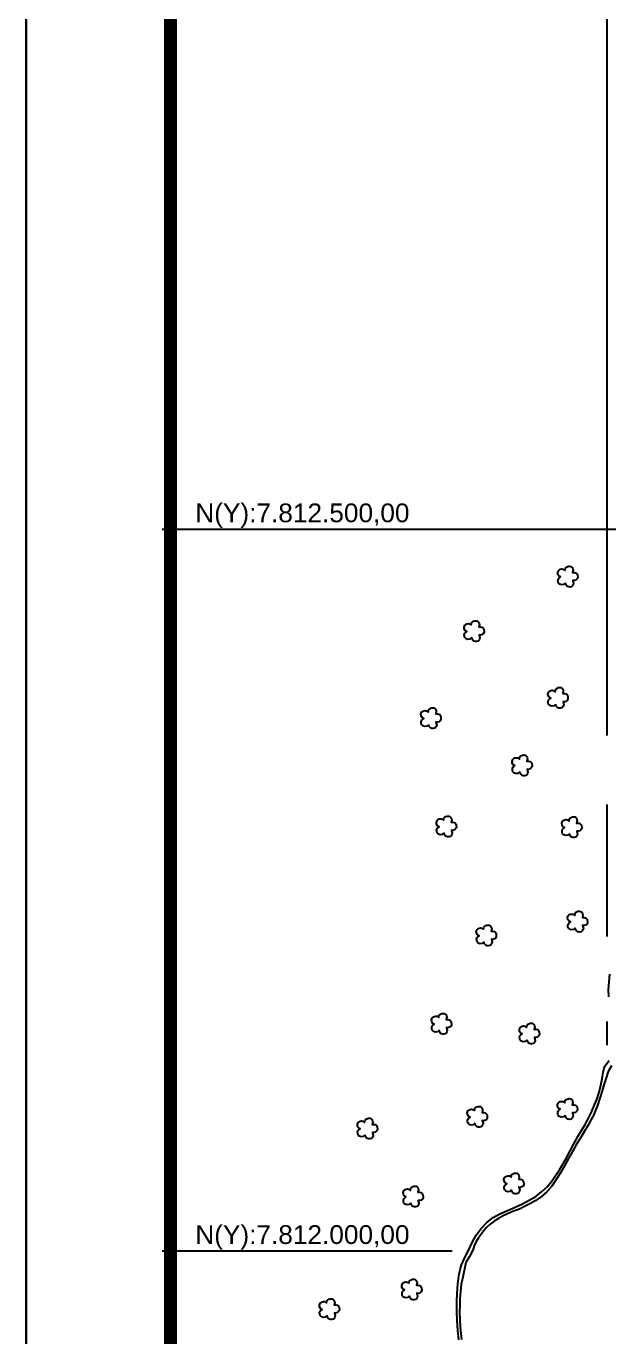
# Model space of a CAD drawing. Header units: inches. Extents: x 722598 to 724698, y 7810443 to 7813413.
# Drawn here: x 722598 to 723001, y 7811940 to 7812848 of the extents above; entities that cross this region are included whole.
import ezdxf
from ezdxf.enums import TextEntityAlignment as Align

# ---------------------------------------------------------------- set-up
doc = ezdxf.new("R2010")
doc.units = ezdxf.units.IN
doc.header["$MEASUREMENT"] = 0
doc.linetypes.add('CONTINUO', pattern=[0])
doc.linetypes.add('LIN0', pattern=[0])
for name, color, linetype in [('0114000624', 1, 'Continuous'), ('0114000624022', 5, 'Continuous'), ('MALHA', 8, 'Continuous'), ('MARGEM', 5, 'Continuous'), ('MATO', 3, 'Continuous')]:
    doc.layers.add(name, color=color, linetype=linetype)
doc.styles.get("Standard").update_dxf_attribs({"font": 'arial.ttf'})

msp = doc.modelspace()

# ---------------------------------------------------------------- linework, layer by layer
at = {"layer": '0114000624'}
for points in [[(723001.5, 7812175.84), (723001.3, 7812181.06), (723002.11, 7812191.6)], [(722897.68, 7811938.18), (722897.01, 7811944.81), (722896.42, 7811951.61), (722896.2, 7811958.2), (722896.18, 7811964.4), (722896.48, 7811970.64), (722896.86, 7811976.83), (722897.6, 7811982.62), (722898.44, 7811986.96), (722899.47, 7811990.21), (722900.64, 7811992.87), (722902.41, 7811996.59), (722904.77, 7812001.13), (722906.94, 7812005.76), (722909.56, 7812010.67), (722913.11, 7812015.5), (722917.09, 7812019.62), (722921.41, 7812022.99), (722926, 7812025.6), (722931.31, 7812027.97), (722936.67, 7812030.28), (722941.66, 7812032.54), (722946.36, 7812034.94), (722950.9, 7812037.66), (722954.94, 7812040.75), (722958.69, 7812044.2), (722961.83, 7812047.96), (722964.63, 7812052.03), (722967.27, 7812056.12), (722972.13, 7812064.46), (722977.3, 7812074.08), (722980.08, 7812079.03), (722985.17, 7812087.43), (722987.23, 7812091.33), (722989.16, 7812095.48), (722991.14, 7812100.03), (722993.13, 7812104.84), (722994.74, 7812109.8), (722995.97, 7812114.62), (722996.86, 7812119.14), (722997.57, 7812123.59), (722998.83, 7812127.92), (723001.64, 7812131.7)]]:
    msp.add_lwpolyline(points, dxfattribs=at)
at = {"layer": '0114000624022', "color": 5}
msp.add_lwpolyline([(723003.24, 7812128.05), (723001.15, 7812124.28), (722999.57, 7812119.88), (722998.27, 7812115.52), (722996.93, 7812110.75), (722995.22, 7812105.69), (722993.54, 7812100.68), (722992.1, 7812096.62), (722990.7, 7812093.25), (722989.08, 7812090.34), (722987.14, 7812086.91), (722984.72, 7812082.85), (722982, 7812078.38), (722979.18, 7812073.76), (722976.25, 7812068.78), (722973.58, 7812063.8), (722970.86, 7812058.91), (722967.96, 7812054.07), (722964.99, 7812049.24), (722961.91, 7812044.76), (722958.49, 7812040.81), (722954.88, 7812037.6), (722950.97, 7812034.88), (722946.83, 7812032.6), (722943.07, 7812030.69), (722939.53, 7812028.9), (722935.57, 7812027.32), (722931.78, 7812025.75), (722928.38, 7812024.1), (722925.13, 7812022.39), (722922.09, 7812020.49), (722919.22, 7812018.31), (722916.78, 7812016.02), (722914.65, 7812013.59), (722912.63, 7812010.81), (722910.99, 7812008.49), (722909.45, 7812006.02), (722908.3, 7812003.42), (722907.49, 7812001.05), (722906.43, 7811998.53), (722904.91, 7811995.94), (722902.54, 7811991.77), (722900.39, 7811981.66), (722899.29, 7811976.76), (722898.75, 7811971.74), (722898.37, 7811966.91), (722898.19, 7811962.25), (722898.07, 7811957.37), (722898.27, 7811952.25), (722898.53, 7811947.15), (722898.98, 7811942.54), (722899.39, 7811938.59)], dxfattribs=at)
at = {"layer": 'MALHA', "color": 8}
for points in [[(723000, 7812916.28), (723000, 7812356.96)], [(722692.02, 7812500), (723120.96, 7812500)], [(723000, 7812309.1), (723000, 7812217.72)], [(723000, 7812158.71), (723000, 7812142.47)], [(722692.02, 7812000), (722892.96, 7812000)]]:
    msp.add_lwpolyline(points, dxfattribs=at)
at = {"layer": 'MARGEM', "color": 174, "linetype": 'LIN0'}
msp.add_line((722597.93, 7810442.84), (722597.93, 7813412.84), dxfattribs=at)
at = {"layer": 'MARGEM', "color": 174, "linetype": 'LIN0', "flags": 128}
msp.add_lwpolyline([(724697.93, 7810442.84), (724697.93, 7813412.84), (722597.93, 7813412.84), (722597.93, 7810442.84)], close=True, dxfattribs=at)
at = {"layer": 'MARGEM', "color": 174, "linetype": 'LIN0', "const_width": 9.09, "flags": 128}
msp.add_lwpolyline([(724597.93, 7810777.24), (724597.93, 7813312.84), (722697.93, 7813312.84), (722697.93, 7810777.24)], close=True, dxfattribs=at)
at = {"layer": 'MATO', "linetype": 'CONTINUO'}
for points in [[(722971.45, 7812462.52, 0), (722970.2, 7812461.48, 0), (722968.62, 7812461.29, 0), (722967.49, 7812461.73, 0), (722966.69, 7812462.52, 0), (722966.36, 7812463.42, 0), (722966.27, 7812464.75, 0), (722966.7, 7812465.59, 0), (722967.16, 7812466.21, 0), (722968.07, 7812466.83, 0), (722967.49, 7812467.02, 0), (722966.92, 7812467.49, 0), (722966.24, 7812468.55, 0), (722966.12, 7812469.81, 0), (722966.61, 7812471.13, 0), (722967.12, 7812471.6, 0), (722968.05, 7812472.17, 0), (722969.02, 7812472.3, 0), (722969.8, 7812472.18, 0), (722970.42, 7812471.9, 0), (722971.1, 7812471.3, 0), (722971.3, 7812472.45, 0), (722971.47, 7812472.91, 0), (722971.98, 7812473.55, 0), (722972.73, 7812473.83, 0), (722973.47, 7812474.15, 0), (722974.29, 7812474.23, 0), (722975.07, 7812474.12, 0), (722975.71, 7812473.78, 0), (722976.18, 7812473.27, 0), (722976.59, 7812472.46, 0), (722976.75, 7812471.55, 0), (722976.38, 7812469.94, 0), (722977.51, 7812469.95, 0), (722978.45, 7812469.73, 0), (722979.33, 7812469.03, 0), (722979.82, 7812468.47, 0), (722979.95, 7812466.25, 0), (722979.4, 7812465.25, 0), (722978.68, 7812464.59, 0), (722977.54, 7812464.28, 0), (722976.54, 7812464.37, 0), (722977.07, 7812462.29, 0), (722976.83, 7812461.41, 0), (722976.23, 7812460.56, 0), (722975.57, 7812460.04, 0), (722974.63, 7812459.81, 0), (722973.7, 7812459.86, 0), (722973, 7812460.06, 0), (722972.2, 7812460.85, 0), (722971.65, 7812461.56, 0), (722971.49, 7812462.63, 0)], [(722906.58, 7812424.75, 0), (722905.33, 7812423.71, 0), (722903.75, 7812423.52, 0), (722902.62, 7812423.96, 0), (722901.82, 7812424.75, 0), (722901.49, 7812425.65, 0), (722901.4, 7812426.98, 0), (722901.83, 7812427.82, 0), (722902.28, 7812428.44, 0), (722903.2, 7812429.06, 0), (722902.62, 7812429.25, 0), (722902.04, 7812429.72, 0), (722901.37, 7812430.78, 0), (722901.25, 7812432.04, 0), (722901.74, 7812433.36, 0), (722902.25, 7812433.83, 0), (722903.18, 7812434.4, 0), (722904.15, 7812434.53, 0), (722904.93, 7812434.41, 0), (722905.55, 7812434.13, 0), (722906.23, 7812433.52, 0), (722906.43, 7812434.68, 0), (722906.6, 7812435.14, 0), (722907.11, 7812435.78, 0), (722907.86, 7812436.06, 0), (722908.59, 7812436.38, 0), (722909.42, 7812436.46, 0), (722910.2, 7812436.35, 0), (722910.83, 7812436.01, 0), (722911.31, 7812435.5, 0), (722911.72, 7812434.69, 0), (722911.88, 7812433.78, 0), (722911.5, 7812432.16, 0), (722912.64, 7812432.18, 0), (722913.57, 7812431.96, 0), (722914.46, 7812431.26, 0), (722914.94, 7812430.7, 0), (722915.08, 7812428.47, 0), (722914.53, 7812427.48, 0), (722913.81, 7812426.82, 0), (722912.67, 7812426.51, 0), (722911.67, 7812426.6, 0), (722912.2, 7812424.52, 0), (722911.96, 7812423.64, 0), (722911.36, 7812422.79, 0), (722910.7, 7812422.27, 0), (722909.76, 7812422.03, 0), (722908.82, 7812422.09, 0), (722908.13, 7812422.29, 0), (722907.33, 7812423.08, 0), (722906.78, 7812423.78, 0), (722906.61, 7812424.86, 0)], [(722964.68, 7812378.53, 0), (722963.43, 7812377.48, 0), (722961.85, 7812377.3, 0), (722960.72, 7812377.74, 0), (722959.92, 7812378.52, 0), (722959.59, 7812379.42, 0), (722959.5, 7812380.76, 0), (722959.93, 7812381.6, 0), (722960.39, 7812382.22, 0), (722961.3, 7812382.84, 0), (722960.72, 7812383.02, 0), (722960.15, 7812383.49, 0), (722959.47, 7812384.55, 0), (722959.35, 7812385.81, 0), (722959.84, 7812387.13, 0), (722960.35, 7812387.6, 0), (722961.28, 7812388.17, 0), (722962.25, 7812388.3, 0), (722963.04, 7812388.19, 0), (722963.65, 7812387.9, 0), (722964.33, 7812387.3, 0), (722964.53, 7812388.45, 0), (722964.7, 7812388.91, 0), (722965.21, 7812389.55, 0), (722965.96, 7812389.83, 0), (722966.7, 7812390.16, 0), (722967.52, 7812390.23, 0), (722968.3, 7812390.12, 0), (722968.94, 7812389.78, 0), (722969.41, 7812389.27, 0), (722969.82, 7812388.46, 0), (722969.98, 7812387.55, 0), (722969.61, 7812385.94, 0), (722970.74, 7812385.96, 0), (722971.68, 7812385.73, 0), (722972.56, 7812385.03, 0), (722973.05, 7812384.47, 0), (722973.18, 7812382.25, 0), (722972.63, 7812381.25, 0), (722971.91, 7812380.59, 0), (722970.77, 7812380.28, 0), (722969.77, 7812380.37, 0), (722970.3, 7812378.3, 0), (722970.06, 7812377.41, 0), (722969.46, 7812376.57, 0), (722968.8, 7812376.04, 0), (722967.86, 7812375.81, 0), (722966.93, 7812375.86, 0), (722966.23, 7812376.06, 0), (722965.43, 7812376.85, 0), (722964.88, 7812377.56, 0), (722964.72, 7812378.63, 0)], [(722876.68, 7812364.43, 0), (722875.43, 7812363.39, 0), (722873.85, 7812363.2, 0), (722872.72, 7812363.64, 0), (722871.92, 7812364.43, 0), (722871.59, 7812365.33, 0), (722871.5, 7812366.66, 0), (722871.93, 7812367.5, 0), (722872.39, 7812368.12, 0), (722873.3, 7812368.74, 0), (722872.72, 7812368.93, 0), (722872.15, 7812369.4, 0), (722871.47, 7812370.46, 0), (722871.35, 7812371.72, 0), (722871.84, 7812373.04, 0), (722872.35, 7812373.51, 0), (722873.28, 7812374.08, 0), (722874.25, 7812374.21, 0), (722875.03, 7812374.09, 0), (722875.65, 7812373.81, 0), (722876.33, 7812373.21, 0), (722876.53, 7812374.36, 0), (722876.7, 7812374.82, 0), (722877.21, 7812375.46, 0), (722877.96, 7812375.74, 0), (722878.7, 7812376.06, 0), (722879.52, 7812376.14, 0), (722880.3, 7812376.03, 0), (722880.94, 7812375.69, 0), (722881.41, 7812375.18, 0), (722881.82, 7812374.37, 0), (722881.98, 7812373.46, 0), (722881.61, 7812371.85, 0), (722882.74, 7812371.86, 0), (722883.68, 7812371.64, 0), (722884.56, 7812370.94, 0), (722885.05, 7812370.38, 0), (722885.18, 7812368.15, 0), (722884.63, 7812367.16, 0), (722883.91, 7812366.5, 0), (722882.77, 7812366.19, 0), (722881.77, 7812366.28, 0), (722882.3, 7812364.2, 0), (722882.06, 7812363.32, 0), (722881.46, 7812362.47, 0), (722880.8, 7812361.95, 0), (722879.86, 7812361.72, 0), (722878.93, 7812361.77, 0), (722878.23, 7812361.97, 0), (722877.43, 7812362.76, 0), (722876.88, 7812363.47, 0), (722876.72, 7812364.54, 0)], [(722939.86, 7812331.74, 0), (722938.61, 7812330.69, 0), (722937.03, 7812330.51, 0), (722935.9, 7812330.95, 0), (722935.1, 7812331.73, 0), (722934.77, 7812332.63, 0), (722934.68, 7812333.97, 0), (722935.11, 7812334.81, 0), (722935.57, 7812335.43, 0), (722936.48, 7812336.05, 0), (722935.9, 7812336.23, 0), (722935.33, 7812336.7, 0), (722934.65, 7812337.76, 0), (722934.53, 7812339.02, 0), (722935.02, 7812340.34, 0), (722935.53, 7812340.81, 0), (722936.46, 7812341.38, 0), (722937.43, 7812341.51, 0), (722938.21, 7812341.4, 0), (722938.83, 7812341.11, 0), (722939.51, 7812340.51, 0), (722939.71, 7812341.66, 0), (722939.88, 7812342.12, 0), (722940.39, 7812342.76, 0), (722941.14, 7812343.04, 0), (722941.88, 7812343.37, 0), (722942.7, 7812343.44, 0), (722943.48, 7812343.33, 0), (722944.12, 7812342.99, 0), (722944.59, 7812342.48, 0), (722945, 7812341.67, 0), (722945.16, 7812340.76, 0), (722944.79, 7812339.15, 0), (722945.92, 7812339.17, 0), (722946.86, 7812338.94, 0), (722947.74, 7812338.24, 0), (722948.23, 7812337.68, 0), (722948.36, 7812335.46, 0), (722947.81, 7812334.46, 0), (722947.09, 7812333.8, 0), (722945.95, 7812333.49, 0), (722944.95, 7812333.58, 0), (722945.48, 7812331.51, 0), (722945.24, 7812330.62, 0), (722944.64, 7812329.78, 0), (722943.98, 7812329.25, 0), (722943.04, 7812329.02, 0), (722942.11, 7812329.07, 0), (722941.41, 7812329.27, 0), (722940.61, 7812330.06, 0), (722940.06, 7812330.77, 0), (722939.9, 7812331.84, 0)], [(722887.4, 7812289.46, 0), (722886.15, 7812288.41, 0), (722884.57, 7812288.23, 0), (722883.44, 7812288.67, 0), (722882.64, 7812289.45, 0), (722882.31, 7812290.35, 0), (722882.22, 7812291.68, 0), (722882.65, 7812292.53, 0), (722883.1, 7812293.15, 0), (722884.02, 7812293.76, 0), (722883.44, 7812293.95, 0), (722882.86, 7812294.42, 0), (722882.19, 7812295.48, 0), (722882.07, 7812296.74, 0), (722882.56, 7812298.06, 0), (722883.07, 7812298.53, 0), (722884, 7812299.1, 0), (722884.97, 7812299.23, 0), (722885.75, 7812299.12, 0), (722886.37, 7812298.83, 0), (722887.05, 7812298.23, 0), (722887.25, 7812299.38, 0), (722887.42, 7812299.84, 0), (722887.93, 7812300.48, 0), (722888.68, 7812300.76, 0), (722889.41, 7812301.08, 0), (722890.24, 7812301.16, 0), (722891.02, 7812301.05, 0), (722891.66, 7812300.71, 0), (722892.13, 7812300.2, 0), (722892.54, 7812299.39, 0), (722892.7, 7812298.48, 0), (722892.33, 7812296.87, 0), (722893.46, 7812296.89, 0), (722894.39, 7812296.66, 0), (722895.28, 7812295.96, 0), (722895.77, 7812295.4, 0), (722895.9, 7812293.18, 0), (722895.35, 7812292.18, 0), (722894.63, 7812291.52, 0), (722893.49, 7812291.21, 0), (722892.49, 7812291.3, 0), (722893.02, 7812289.23, 0), (722892.78, 7812288.34, 0), (722892.18, 7812287.5, 0), (722891.52, 7812286.97, 0), (722890.58, 7812286.74, 0), (722889.65, 7812286.79, 0), (722888.95, 7812286.99, 0), (722888.15, 7812287.78, 0), (722887.6, 7812288.49, 0), (722887.43, 7812289.56, 0)], [(722974.27, 7812288.89, 0), (722973.02, 7812287.85, 0), (722971.44, 7812287.66, 0), (722970.31, 7812288.1, 0), (722969.51, 7812288.89, 0), (722969.18, 7812289.79, 0), (722969.09, 7812291.12, 0), (722969.52, 7812291.96, 0), (722969.98, 7812292.58, 0), (722970.89, 7812293.2, 0), (722970.31, 7812293.39, 0), (722969.74, 7812293.86, 0), (722969.06, 7812294.92, 0), (722968.94, 7812296.18, 0), (722969.43, 7812297.5, 0), (722969.94, 7812297.97, 0), (722970.87, 7812298.53, 0), (722971.84, 7812298.67, 0), (722972.63, 7812298.55, 0), (722973.24, 7812298.27, 0), (722973.92, 7812297.66, 0), (722974.12, 7812298.82, 0), (722974.29, 7812299.28, 0), (722974.8, 7812299.92, 0), (722975.55, 7812300.2, 0), (722976.29, 7812300.52, 0), (722977.11, 7812300.6, 0), (722977.89, 7812300.49, 0), (722978.53, 7812300.15, 0), (722979, 7812299.64, 0), (722979.41, 7812298.83, 0), (722979.57, 7812297.92, 0), (722979.2, 7812296.3, 0), (722980.33, 7812296.32, 0), (722981.27, 7812296.1, 0), (722982.15, 7812295.4, 0), (722982.64, 7812294.84, 0), (722982.77, 7812292.61, 0), (722982.22, 7812291.62, 0), (722981.5, 7812290.96, 0), (722980.36, 7812290.65, 0), (722979.36, 7812290.74, 0), (722979.89, 7812288.66, 0), (722979.65, 7812287.78, 0), (722979.05, 7812286.93, 0), (722978.39, 7812286.41, 0), (722977.45, 7812286.17, 0), (722976.52, 7812286.23, 0), (722975.82, 7812286.43, 0), (722975.02, 7812287.22, 0), (722974.47, 7812287.92, 0), (722974.31, 7812289, 0)], [(722978.22, 7812223.5, 0), (722976.97, 7812222.45, 0), (722975.39, 7812222.27, 0), (722974.26, 7812222.71, 0), (722973.46, 7812223.5, 0), (722973.13, 7812224.4, 0), (722973.04, 7812225.73, 0), (722973.47, 7812226.57, 0), (722973.93, 7812227.19, 0), (722974.84, 7812227.81, 0), (722974.26, 7812227.99, 0), (722973.69, 7812228.46, 0), (722973.01, 7812229.52, 0), (722972.89, 7812230.79, 0), (722973.38, 7812232.1, 0), (722973.89, 7812232.57, 0), (722974.82, 7812233.14, 0), (722975.79, 7812233.27, 0), (722976.57, 7812233.16, 0), (722977.19, 7812232.88, 0), (722977.87, 7812232.27, 0), (722978.07, 7812233.42, 0), (722978.24, 7812233.89, 0), (722978.75, 7812234.53, 0), (722979.5, 7812234.8, 0), (722980.23, 7812235.13, 0), (722981.06, 7812235.2, 0), (722981.84, 7812235.09, 0), (722982.48, 7812234.76, 0), (722982.95, 7812234.25, 0), (722983.36, 7812233.43, 0), (722983.52, 7812232.53, 0), (722983.15, 7812230.91, 0), (722984.28, 7812230.93, 0), (722985.21, 7812230.7, 0), (722986.1, 7812230, 0), (722986.59, 7812229.44, 0), (722986.72, 7812227.22, 0), (722986.17, 7812226.23, 0), (722985.45, 7812225.56, 0), (722984.31, 7812225.26, 0), (722983.31, 7812225.35, 0), (722983.84, 7812223.27, 0), (722983.6, 7812222.38, 0), (722983, 7812221.54, 0), (722982.34, 7812221.01, 0), (722981.4, 7812220.78, 0), (722980.47, 7812220.84, 0), (722979.77, 7812221.04, 0), (722978.97, 7812221.82, 0), (722978.42, 7812222.53, 0), (722978.26, 7812223.61, 0)], [(722915.04, 7812213.92, 0), (722913.79, 7812212.87, 0), (722912.21, 7812212.69, 0), (722911.08, 7812213.13, 0), (722910.28, 7812213.91, 0), (722909.95, 7812214.81, 0), (722909.86, 7812216.14, 0), (722910.29, 7812216.98, 0), (722910.75, 7812217.61, 0), (722911.66, 7812218.22, 0), (722911.08, 7812218.41, 0), (722910.51, 7812218.88, 0), (722909.83, 7812219.94, 0), (722909.71, 7812221.2, 0), (722910.2, 7812222.52, 0), (722910.71, 7812222.99, 0), (722911.64, 7812223.56, 0), (722912.61, 7812223.69, 0), (722913.39, 7812223.58, 0), (722914.01, 7812223.29, 0), (722914.69, 7812222.69, 0), (722914.89, 7812223.84, 0), (722915.06, 7812224.3, 0), (722915.57, 7812224.94, 0), (722916.32, 7812225.22, 0), (722917.05, 7812225.54, 0), (722917.88, 7812225.62, 0), (722918.66, 7812225.51, 0), (722919.3, 7812225.17, 0), (722919.77, 7812224.66, 0), (722920.18, 7812223.85, 0), (722920.34, 7812222.94, 0), (722919.97, 7812221.33, 0), (722921.1, 7812221.34, 0), (722922.03, 7812221.12, 0), (722922.92, 7812220.42, 0), (722923.41, 7812219.86, 0), (722923.54, 7812217.64, 0), (722922.99, 7812216.64, 0), (722922.27, 7812215.98, 0), (722921.13, 7812215.67, 0), (722920.13, 7812215.76, 0), (722920.66, 7812213.68, 0), (722920.42, 7812212.8, 0), (722919.82, 7812211.95, 0), (722919.16, 7812211.43, 0), (722918.22, 7812211.2, 0), (722917.29, 7812211.25, 0), (722916.59, 7812211.45, 0), (722915.79, 7812212.24, 0), (722915.24, 7812212.95, 0), (722915.08, 7812214.02, 0)], [(722883.98, 7812152.72, 0), (722882.74, 7812151.68, 0), (722881.15, 7812151.5, 0), (722880.02, 7812151.93, 0), (722879.22, 7812152.72, 0), (722878.89, 7812153.62, 0), (722878.8, 7812154.95, 0), (722879.24, 7812155.79, 0), (722879.69, 7812156.41, 0), (722880.6, 7812157.03, 0), (722880.02, 7812157.22, 0), (722879.45, 7812157.69, 0), (722878.78, 7812158.75, 0), (722878.66, 7812160.01, 0), (722879.14, 7812161.33, 0), (722879.65, 7812161.8, 0), (722880.58, 7812162.37, 0), (722881.56, 7812162.5, 0), (722882.34, 7812162.39, 0), (722882.96, 7812162.1, 0), (722883.63, 7812161.5, 0), (722883.84, 7812162.65, 0), (722884.01, 7812163.11, 0), (722884.51, 7812163.75, 0), (722885.27, 7812164.03, 0), (722886, 7812164.35, 0), (722886.83, 7812164.43, 0), (722887.61, 7812164.32, 0), (722888.24, 7812163.98, 0), (722888.71, 7812163.47, 0), (722889.13, 7812162.66, 0), (722889.29, 7812161.75, 0), (722888.91, 7812160.14, 0), (722890.04, 7812160.15, 0), (722890.98, 7812159.93, 0), (722891.86, 7812159.23, 0), (722892.35, 7812158.67, 0), (722892.48, 7812156.45, 0), (722891.94, 7812155.45, 0), (722891.21, 7812154.79, 0), (722890.07, 7812154.48, 0), (722889.07, 7812154.57, 0), (722889.61, 7812152.49, 0), (722889.36, 7812151.61, 0), (722888.76, 7812150.76, 0), (722888.1, 7812150.24, 0), (722887.16, 7812150.01, 0), (722886.23, 7812150.06, 0), (722885.53, 7812150.26, 0), (722884.73, 7812151.05, 0), (722884.19, 7812151.76, 0), (722884.02, 7812152.83, 0)], [(722944.91, 7812145.96, 0), (722943.66, 7812144.91, 0), (722942.08, 7812144.73, 0), (722940.95, 7812145.17, 0), (722940.15, 7812145.96, 0), (722939.82, 7812146.86, 0), (722939.73, 7812148.19, 0), (722940.16, 7812149.03, 0), (722940.61, 7812149.65, 0), (722941.53, 7812150.27, 0), (722940.95, 7812150.45, 0), (722940.37, 7812150.92, 0), (722939.7, 7812151.98, 0), (722939.58, 7812153.25, 0), (722940.07, 7812154.56, 0), (722940.58, 7812155.03, 0), (722941.51, 7812155.6, 0), (722942.48, 7812155.73, 0), (722943.26, 7812155.62, 0), (722943.88, 7812155.33, 0), (722944.56, 7812154.73, 0), (722944.76, 7812155.88, 0), (722944.93, 7812156.35, 0), (722945.44, 7812156.99, 0), (722946.19, 7812157.26, 0), (722946.92, 7812157.59, 0), (722947.75, 7812157.66, 0), (722948.53, 7812157.55, 0), (722949.17, 7812157.22, 0), (722949.64, 7812156.71, 0), (722950.05, 7812155.89, 0), (722950.21, 7812154.99, 0), (722949.84, 7812153.37, 0), (722950.97, 7812153.39, 0), (722951.9, 7812153.16, 0), (722952.79, 7812152.46, 0), (722953.28, 7812151.9, 0), (722953.41, 7812149.68, 0), (722952.86, 7812148.69, 0), (722952.14, 7812148.02, 0), (722951, 7812147.72, 0), (722950, 7812147.81, 0), (722950.53, 7812145.73, 0), (722950.29, 7812144.84, 0), (722949.69, 7812144, 0), (722949.03, 7812143.47, 0), (722948.09, 7812143.24, 0), (722947.16, 7812143.3, 0), (722946.46, 7812143.5, 0), (722945.66, 7812144.28, 0), (722945.11, 7812144.99, 0), (722944.94, 7812146.07, 0)], [(722971.26, 7812093.71, 0), (722970.01, 7812092.66, 0), (722968.43, 7812092.48, 0), (722967.3, 7812092.92, 0), (722966.5, 7812093.71, 0), (722966.17, 7812094.61, 0), (722966.08, 7812095.94, 0), (722966.51, 7812096.78, 0), (722966.96, 7812097.4, 0), (722967.88, 7812098.02, 0), (722967.3, 7812098.2, 0), (722966.72, 7812098.67, 0), (722966.05, 7812099.73, 0), (722965.93, 7812101, 0), (722966.41, 7812102.31, 0), (722966.93, 7812102.78, 0), (722967.85, 7812103.35, 0), (722968.83, 7812103.48, 0), (722969.61, 7812103.37, 0), (722970.23, 7812103.09, 0), (722970.91, 7812102.48, 0), (722971.11, 7812103.63, 0), (722971.28, 7812104.1, 0), (722971.79, 7812104.74, 0), (722972.54, 7812105.01, 0), (722973.27, 7812105.34, 0), (722974.1, 7812105.41, 0), (722974.88, 7812105.3, 0), (722975.51, 7812104.97, 0), (722975.99, 7812104.46, 0), (722976.4, 7812103.64, 0), (722976.56, 7812102.74, 0), (722976.18, 7812101.12, 0), (722977.32, 7812101.14, 0), (722978.25, 7812100.91, 0), (722979.13, 7812100.21, 0), (722979.62, 7812099.65, 0), (722979.76, 7812097.43, 0), (722979.21, 7812096.44, 0), (722978.49, 7812095.77, 0), (722977.35, 7812095.47, 0), (722976.35, 7812095.56, 0), (722976.88, 7812093.48, 0), (722976.64, 7812092.59, 0), (722976.04, 7812091.75, 0), (722975.38, 7812091.22, 0), (722974.44, 7812090.99, 0), (722973.5, 7812091.05, 0), (722972.81, 7812091.25, 0), (722972.01, 7812092.03, 0), (722971.46, 7812092.74, 0), (722971.29, 7812093.82, 0)], [(722832.67, 7812080.13, 0), (722831.42, 7812079.09, 0), (722829.84, 7812078.9, 0), (722828.71, 7812079.34, 0), (722827.91, 7812080.13, 0), (722827.58, 7812081.03, 0), (722827.49, 7812082.36, 0), (722827.92, 7812083.2, 0), (722828.38, 7812083.82, 0), (722829.29, 7812084.44, 0), (722828.71, 7812084.62, 0), (722828.13, 7812085.1, 0), (722827.46, 7812086.16, 0), (722827.34, 7812087.42, 0), (722827.83, 7812088.73, 0), (722828.34, 7812089.2, 0), (722829.27, 7812089.77, 0), (722830.24, 7812089.9, 0), (722831.02, 7812089.79, 0), (722831.64, 7812089.51, 0), (722832.32, 7812088.9, 0), (722832.52, 7812090.06, 0), (722832.69, 7812090.52, 0), (722833.2, 7812091.16, 0), (722833.95, 7812091.43, 0), (722834.68, 7812091.76, 0), (722835.51, 7812091.83, 0), (722836.29, 7812091.72, 0), (722836.93, 7812091.39, 0), (722837.4, 7812090.88, 0), (722837.81, 7812090.06, 0), (722837.97, 7812089.16, 0), (722837.6, 7812087.54, 0), (722838.73, 7812087.56, 0), (722839.66, 7812087.34, 0), (722840.55, 7812086.64, 0), (722841.04, 7812086.08, 0), (722841.17, 7812083.85, 0), (722840.62, 7812082.86, 0), (722839.9, 7812082.19, 0), (722838.76, 7812081.89, 0), (722837.76, 7812081.98, 0), (722838.29, 7812079.9, 0), (722838.05, 7812079.02, 0), (722837.45, 7812078.17, 0), (722836.79, 7812077.64, 0), (722835.85, 7812077.41, 0), (722834.92, 7812077.47, 0), (722834.22, 7812077.67, 0), (722833.42, 7812078.45, 0), (722832.87, 7812079.16, 0), (722832.7, 7812080.24, 0)], [(722908.75, 7812088.28, 0), (722907.51, 7812087.23, 0), (722905.93, 7812087.05, 0), (722904.8, 7812087.49, 0), (722904, 7812088.27, 0), (722903.67, 7812089.18, 0), (722903.58, 7812090.51, 0), (722904.01, 7812091.35, 0), (722904.46, 7812091.97, 0), (722905.37, 7812092.59, 0), (722904.79, 7812092.77, 0), (722904.22, 7812093.24, 0), (722903.55, 7812094.3, 0), (722903.43, 7812095.57, 0), (722903.91, 7812096.88, 0), (722904.42, 7812097.35, 0), (722905.35, 7812097.92, 0), (722906.33, 7812098.05, 0), (722907.11, 7812097.94, 0), (722907.73, 7812097.65, 0), (722908.4, 7812097.05, 0), (722908.61, 7812098.2, 0), (722908.78, 7812098.66, 0), (722909.29, 7812099.3, 0), (722910.04, 7812099.58, 0), (722910.77, 7812099.91, 0), (722911.6, 7812099.98, 0), (722912.38, 7812099.87, 0), (722913.01, 7812099.54, 0), (722913.48, 7812099.03, 0), (722913.9, 7812098.21, 0), (722914.06, 7812097.3, 0), (722913.68, 7812095.69, 0), (722914.82, 7812095.71, 0), (722915.75, 7812095.48, 0), (722916.63, 7812094.78, 0), (722917.12, 7812094.22, 0), (722917.26, 7812092, 0), (722916.71, 7812091, 0), (722915.99, 7812090.34, 0), (722914.85, 7812090.04, 0), (722913.85, 7812090.12, 0), (722914.38, 7812088.05, 0), (722914.14, 7812087.16, 0), (722913.53, 7812086.32, 0), (722912.87, 7812085.79, 0), (722911.93, 7812085.56, 0), (722911, 7812085.62, 0), (722910.3, 7812085.81, 0), (722909.5, 7812086.6, 0), (722908.96, 7812087.31, 0), (722908.79, 7812088.39, 0)], [(722934.12, 7812042.11, 0), (722932.87, 7812041.07, 0), (722931.29, 7812040.88, 0), (722930.16, 7812041.32, 0), (722929.36, 7812042.11, 0), (722929.03, 7812043.01, 0), (722928.94, 7812044.34, 0), (722929.37, 7812045.18, 0), (722929.83, 7812045.8, 0), (722930.74, 7812046.42, 0), (722930.16, 7812046.61, 0), (722929.59, 7812047.08, 0), (722928.91, 7812048.14, 0), (722928.79, 7812049.4, 0), (722929.28, 7812050.71, 0), (722929.79, 7812051.19, 0), (722930.72, 7812051.75, 0), (722931.69, 7812051.88, 0), (722932.47, 7812051.77, 0), (722933.09, 7812051.49, 0), (722933.77, 7812050.88, 0), (722933.97, 7812052.04, 0), (722934.14, 7812052.5, 0), (722934.65, 7812053.14, 0), (722935.4, 7812053.41, 0), (722936.13, 7812053.74, 0), (722936.96, 7812053.82, 0), (722937.74, 7812053.7, 0), (722938.38, 7812053.37, 0), (722938.85, 7812052.86, 0), (722939.26, 7812052.05, 0), (722939.42, 7812051.14, 0), (722939.05, 7812049.52, 0), (722940.18, 7812049.54, 0), (722941.11, 7812049.32, 0), (722942, 7812048.62, 0), (722942.49, 7812048.06, 0), (722942.62, 7812045.83, 0), (722942.07, 7812044.84, 0), (722941.35, 7812044.17, 0), (722940.21, 7812043.87, 0), (722939.21, 7812043.96, 0), (722939.74, 7812041.88, 0), (722939.5, 7812041, 0), (722938.9, 7812040.15, 0), (722938.24, 7812039.62, 0), (722937.3, 7812039.39, 0), (722936.37, 7812039.45, 0), (722935.67, 7812039.65, 0), (722934.87, 7812040.43, 0), (722934.32, 7812041.14, 0), (722934.16, 7812042.22, 0)], [(722864.37, 7812033.06, 0), (722863.12, 7812032.01, 0), (722861.54, 7812031.83, 0), (722860.41, 7812032.27, 0), (722859.61, 7812033.06, 0), (722859.28, 7812033.96, 0), (722859.19, 7812035.29, 0), (722859.62, 7812036.13, 0), (722860.08, 7812036.75, 0), (722860.99, 7812037.37, 0), (722860.41, 7812037.55, 0), (722859.84, 7812038.03, 0), (722859.17, 7812039.09, 0), (722859.04, 7812040.35, 0), (722859.53, 7812041.66, 0), (722860.04, 7812042.13, 0), (722860.97, 7812042.7, 0), (722861.95, 7812042.83, 0), (722862.73, 7812042.72, 0), (722863.34, 7812042.44, 0), (722864.02, 7812041.83, 0), (722864.22, 7812042.99, 0), (722864.4, 7812043.45, 0), (722864.9, 7812044.09, 0), (722865.65, 7812044.36, 0), (722866.39, 7812044.69, 0), (722867.21, 7812044.76, 0), (722867.99, 7812044.65, 0), (722868.63, 7812044.32, 0), (722869.1, 7812043.81, 0), (722869.51, 7812042.99, 0), (722869.67, 7812042.09, 0), (722869.3, 7812040.47, 0), (722870.43, 7812040.49, 0), (722871.37, 7812040.26, 0), (722872.25, 7812039.56, 0), (722872.74, 7812039.01, 0), (722872.87, 7812036.78, 0), (722872.33, 7812035.79, 0), (722871.6, 7812035.12, 0), (722870.46, 7812034.82, 0), (722869.46, 7812034.91, 0), (722870, 7812032.83, 0), (722869.75, 7812031.94, 0), (722869.15, 7812031.1, 0), (722868.49, 7812030.57, 0), (722867.55, 7812030.34, 0), (722866.62, 7812030.4, 0), (722865.92, 7812030.6, 0), (722865.12, 7812031.38, 0), (722864.57, 7812032.09, 0), (722864.41, 7812033.17, 0)], [(722863.42, 7811968.64, 0), (722862.18, 7811967.59, 0), (722860.6, 7811967.41, 0), (722859.47, 7811967.85, 0), (722858.67, 7811968.63, 0), (722858.34, 7811969.54, 0), (722858.25, 7811970.87, 0), (722858.68, 7811971.71, 0), (722859.13, 7811972.33, 0), (722860.04, 7811972.95, 0), (722859.46, 7811973.13, 0), (722858.89, 7811973.6, 0), (722858.22, 7811974.66, 0), (722858.1, 7811975.93, 0), (722858.58, 7811977.24, 0), (722859.09, 7811977.71, 0), (722860.02, 7811978.28, 0), (722861, 7811978.41, 0), (722861.78, 7811978.3, 0), (722862.4, 7811978.01, 0), (722863.07, 7811977.41, 0), (722863.28, 7811978.56, 0), (722863.45, 7811979.03, 0), (722863.96, 7811979.67, 0), (722864.71, 7811979.94, 0), (722865.44, 7811980.27, 0), (722866.27, 7811980.34, 0), (722867.05, 7811980.23, 0), (722867.68, 7811979.9, 0), (722868.15, 7811979.39, 0), (722868.57, 7811978.57, 0), (722868.73, 7811977.67, 0), (722868.35, 7811976.05, 0), (722869.49, 7811976.07, 0), (722870.42, 7811975.84, 0), (722871.3, 7811975.14, 0), (722871.79, 7811974.58, 0), (722871.93, 7811972.36, 0), (722871.38, 7811971.36, 0), (722870.66, 7811970.7, 0), (722869.52, 7811970.4, 0), (722868.52, 7811970.48, 0), (722869.05, 7811968.41, 0), (722868.81, 7811967.52, 0), (722868.2, 7811966.68, 0), (722867.54, 7811966.15, 0), (722866.6, 7811965.92, 0), (722865.67, 7811965.98, 0), (722864.97, 7811966.17, 0), (722864.17, 7811966.96, 0), (722863.63, 7811967.67, 0), (722863.46, 7811968.75, 0)], [(722806.36, 7811955.06, 0), (722805.11, 7811954.01, 0), (722803.53, 7811953.83, 0), (722802.4, 7811954.27, 0), (722801.6, 7811955.06, 0), (722801.27, 7811955.96, 0), (722801.18, 7811957.29, 0), (722801.61, 7811958.13, 0), (722802.07, 7811958.75, 0), (722802.98, 7811959.37, 0), (722802.4, 7811959.55, 0), (722801.83, 7811960.03, 0), (722801.15, 7811961.09, 0), (722801.03, 7811962.35, 0), (722801.52, 7811963.66, 0), (722802.03, 7811964.13, 0), (722802.96, 7811964.7, 0), (722803.93, 7811964.83, 0), (722804.72, 7811964.72, 0), (722805.33, 7811964.44, 0), (722806.01, 7811963.83, 0), (722806.21, 7811964.99, 0), (722806.38, 7811965.45, 0), (722806.89, 7811966.09, 0), (722807.64, 7811966.36, 0), (722808.38, 7811966.69, 0), (722809.2, 7811966.76, 0), (722809.98, 7811966.65, 0), (722810.62, 7811966.32, 0), (722811.09, 7811965.81, 0), (722811.5, 7811964.99, 0), (722811.66, 7811964.09, 0), (722811.29, 7811962.47, 0), (722812.42, 7811962.49, 0), (722813.36, 7811962.26, 0), (722814.24, 7811961.57, 0), (722814.73, 7811961.01, 0), (722814.86, 7811958.78, 0), (722814.31, 7811957.79, 0), (722813.59, 7811957.12, 0), (722812.45, 7811956.82, 0), (722811.45, 7811956.91, 0), (722811.98, 7811954.83, 0), (722811.74, 7811953.94, 0), (722811.14, 7811953.1, 0), (722810.48, 7811952.57, 0), (722809.54, 7811952.34, 0), (722808.61, 7811952.4, 0), (722807.91, 7811952.6, 0), (722807.11, 7811953.38, 0), (722806.56, 7811954.09, 0), (722806.4, 7811955.17, 0)]]:
    msp.add_polyline3d(points, dxfattribs=at)

# ---------------------------------------------------------------- texts
at = {"layer": 'MALHA'}
for s, p in [('N(Y):7.812.500,00', (722715.04, 7812500.79)), ('N(Y):7.812.000,00', (722715.04, 7812000.79))]:
    msp.add_text(s, height=13, dxfattribs=at).set_placement(p, align=Align.BOTTOM_LEFT)

doc.saveas('drawing.dxf')
